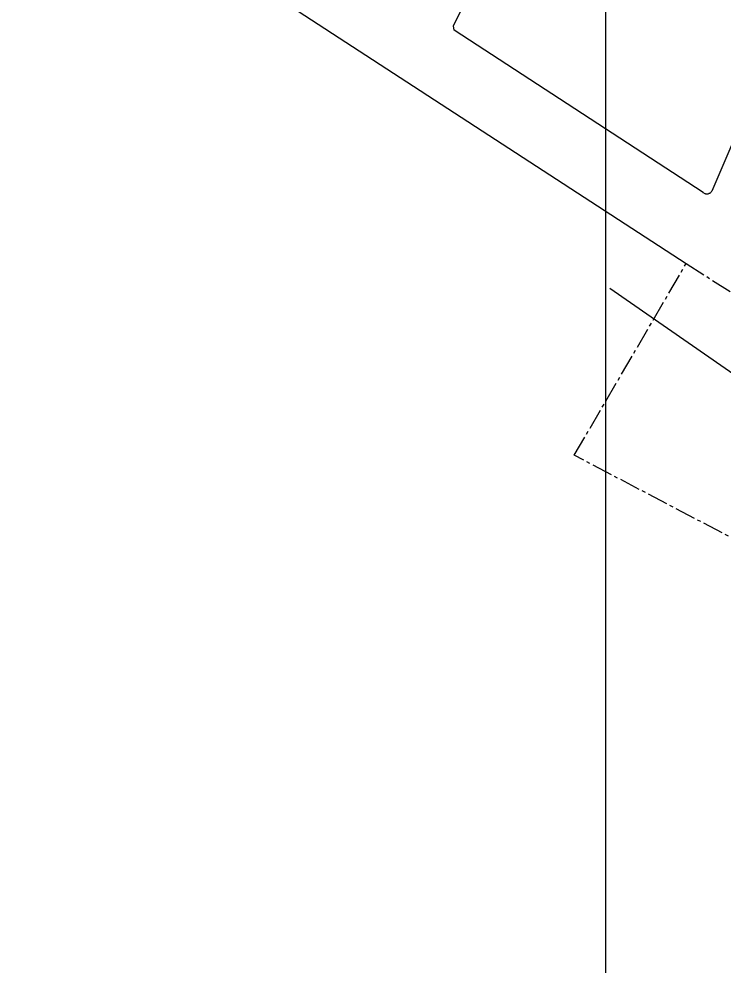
# Model space of a CAD drawing. Extents: x -6997814 to 14282083, y -16 to 289481930.
# Drawn here: x 361938.4 to 362103.3, y 7352300.9 to 7352522.2 of the extents above; entities that cross this region are included whole.
import ezdxf

# ---------------------------------------------------------------- set-up
doc = ezdxf.new("R2010")
doc.units = 0
doc.header["$LTSCALE"] = 6.5
doc.linetypes.add('CENTER2', pattern=[1.125, 0.75, -0.125, 0.125, -0.125])
for name, color, linetype in [('ALINHA-DEF', 7, 'CONTINUOUS'), ('LISTAGEM_TEXTO', 7, 'CONTINUOUS'), ('QUADRA-DEF', 7, 'CONTINUOUS'), ('QUADRA-INDEF', 7, 'CENTER2'), ('T_Ptos', 7, 'CONTINUOUS')]:
    doc.layers.add(name, color=color, linetype=linetype)
picture_1 = doc.add_image_def('image1.ecw', size_in_pixel=(49668, 39849))

msp = doc.modelspace()

# ---------------------------------------------------------------- linework, layer by layer
at = {"layer": 'ALINHA-DEF'}
msp.add_lwpolyline([(361938.41343, 7352566.6), (362094.50364, 7352465.0799)], dxfattribs=at)
at = {"layer": 'LISTAGEM_TEXTO', "lineweight": -2}
msp.add_line((362076.59851, 7352459.32608), (362186.10295, 7352383.25377), dxfattribs=at)
at = {"layer": 'QUADRA-DEF'}
msp.add_lwpolyline([(362127.90366, 7352546.01), (362100.47364, 7352481.9899), (362100.41364, 7352481.8799), (362100.33364, 7352481.7699), (362100.25364, 7352481.6799), (362100.16364, 7352481.5999), (362100.08364, 7352481.5299), (362099.98364, 7352481.4699), (362099.90364, 7352481.4199), (362099.80364, 7352481.3799), (362099.69364, 7352481.3299), (362099.58364, 7352481.2999), (362099.46364, 7352481.2899), (362099.37364, 7352481.2799), (362099.25364, 7352481.2799), (362099.11364, 7352481.2899), (362099.01364, 7352481.3199), (362098.89364, 7352481.3499), (362098.77364, 7352481.4099), (362098.65364, 7352481.4699), (362098.55364, 7352481.5299), (362098.42364, 7352481.6199), (362040.23356, 7352519.61), (362040.23356, 7352519.61), (362040.04356, 7352520.59), (362068.40358, 7352578.3)], dxfattribs=at)
at = {"layer": 'QUADRA-INDEF'}
msp.add_lwpolyline([(362238.84382, 7352379.3998), (362219.49381, 7352340.9598), (362068.31361, 7352420.2298), (362094.50364, 7352465.0799), (362159.34372, 7352423.3099), (362184.49375, 7352408.5099), (362207.77378, 7352396.7998), (362238.84382, 7352379.3998)], close=True, dxfattribs=at)

# ---------------------------------------------------------------- pictures from other files: only their frames are drawn
at = {"layer": 'T_Ptos'}
image = msp.add_image(picture_1, insert=(362075.72988, 7352287.82708), size_in_units=(689.73754, 553.38147), dxfattribs=dict(at, fade=70))
image.dxf.flags = 15

doc.saveas('drawing.dxf')
